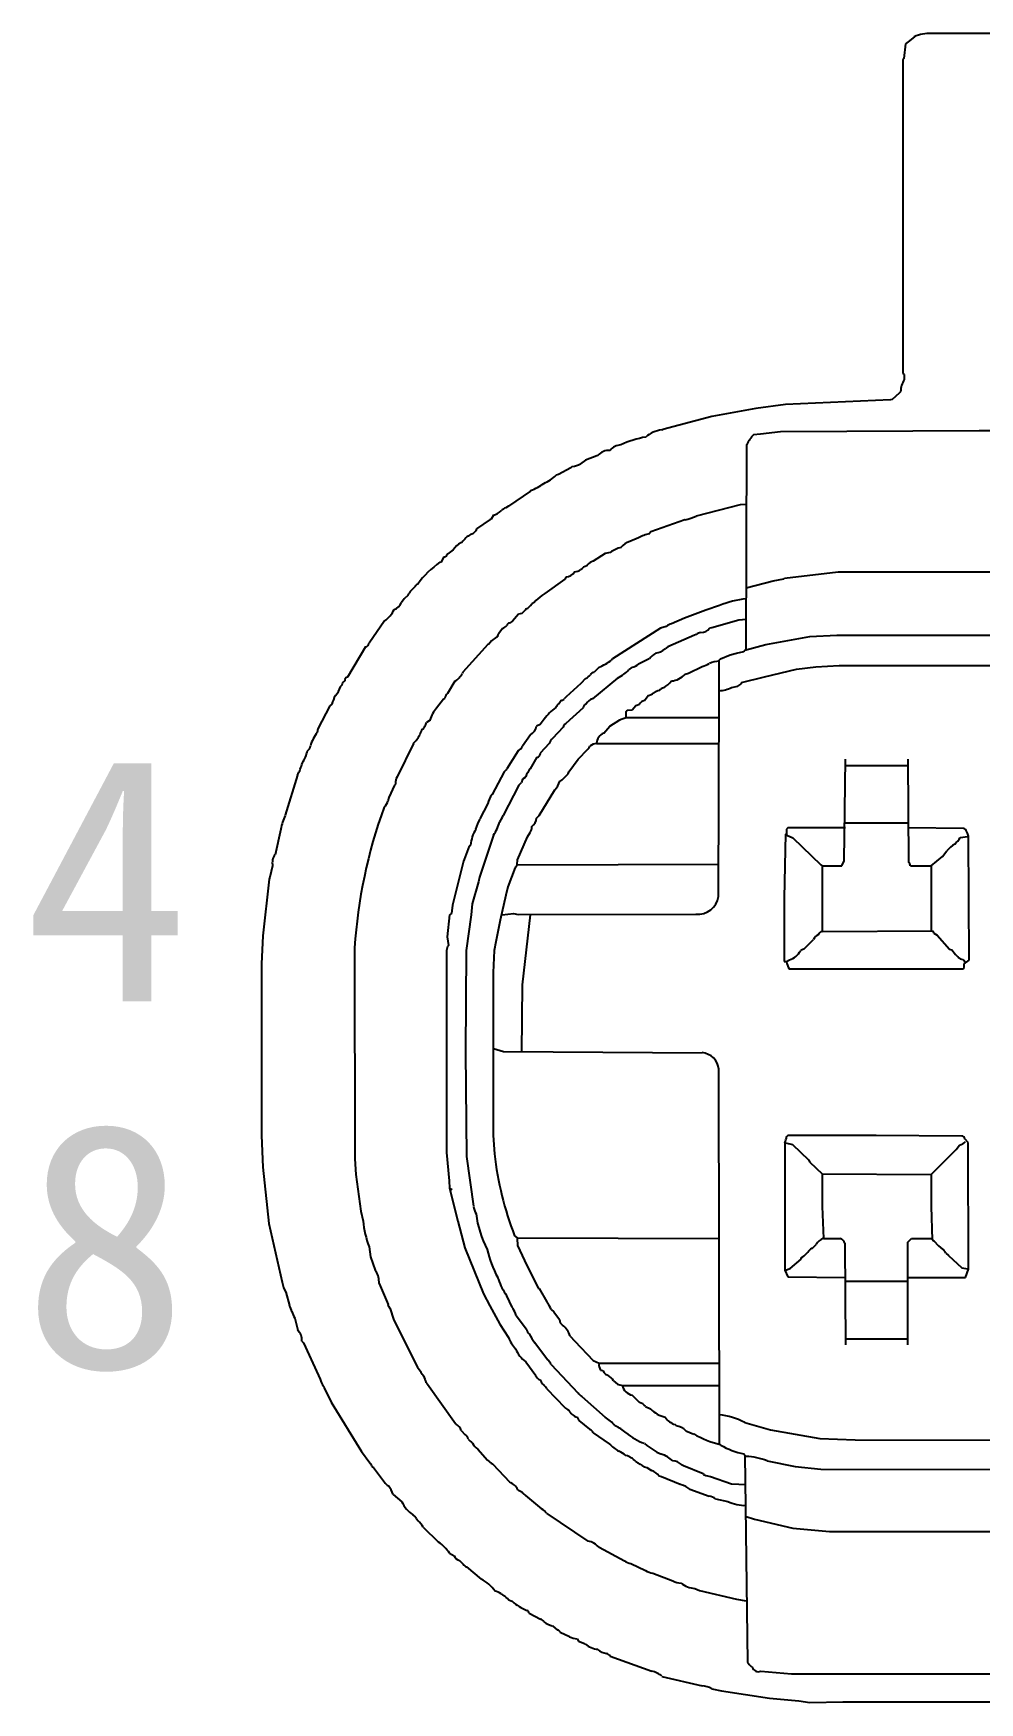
# Model space of a CAD drawing. Header units: inches. Extents: x 47316 to 59086, y 3141 to 11743.
# Drawn here: x 51364.19 to 51373.22, y 10839.86 to 10855.8 of the extents above; entities that cross this region are included whole.
import ezdxf

# ---------------------------------------------------------------- set-up
doc = ezdxf.new("R2010")
doc.units = ezdxf.units.IN
doc.header["$MEASUREMENT"] = 0
doc.layers.add('Steckverbindergehaeuse', color=7, linetype='Continuous', lineweight=25)
doc.styles.add('MtX_FangSong_GB2312', font='')
doc.styles.get('MtX_FangSong_GB2312').set_extended_font_data('FangSong_GB2312')

msp = doc.modelspace()

# ---------------------------------------------------------------- linework, layer by layer
at = {"layer": 'Steckverbindergehaeuse', "color": 0, "linetype": 'Continuous', "lineweight": -3}
for p, q in [((51372.6, 10855.765), (51372.541, 10855.718)), ((51380.576, 10855.797), (51372.76, 10855.797)), ((51372.515, 10855.698), (51372.498, 10855.558)), ((51372.541, 10855.718), (51372.515, 10855.698)), ((51372.498, 10855.558), (51372.491, 10855.546)), ((51372.491, 10855.546), (51372.491, 10852.551)), ((51372.491, 10852.551), (51372.503, 10852.539)), ((51372.503, 10852.539), (51372.503, 10852.492)), ((51371.368, 10852.252), (51371.087, 10852.216)), ((51372.373, 10852.297), (51371.368, 10852.252)), ((51372.387, 10852.301), (51372.373, 10852.297)), ((51372.456, 10852.363), (51372.387, 10852.301)), ((51372.468, 10852.375), (51372.456, 10852.363)), ((51370.667, 10852.139), (51370.197, 10852.015)), ((51371.087, 10852.216), (51370.667, 10852.139)), ((51370.197, 10852.015), (51370.188, 10852.01)), ((51371.064, 10851.966), (51371.132, 10851.974)), ((51371.132, 10851.974), (51371.321, 10851.995)), ((51371.321, 10851.995), (51373.217, 10852.006)), ((51373.217, 10852.006), (51379.032, 10852.006)), ((51369.578, 10851.767), (51369.567, 10851.764)), ((51370.994, 10849.918), (51371, 10851.872)), ((51369.321, 10851.65), (51369.201, 10851.584)), ((51369.332, 10851.661), (51369.321, 10851.65)), ((51369.46, 10851.722), (51369.412, 10851.688)), ((51369.567, 10851.764), (51369.46, 10851.722)), ((51369.201, 10851.584), (51369.18, 10851.579)), ((51368.935, 10851.427), (51368.726, 10851.284)), ((51368.936, 10851.434), (51368.935, 10851.427)), ((51370.936, 10851.294), (51370.515, 10851.188)), ((51370.994, 10851.299), (51370.936, 10851.294)), ((51368.55, 10851.156), (51368.42, 10851.065)), ((51368.56, 10851.158), (51368.55, 10851.156)), ((51368.582, 10851.196), (51368.56, 10851.158)), ((51368.726, 10851.284), (51368.698, 10851.268)), ((51370.407, 10851.152), (51370.083, 10851.036)), ((51370.41, 10851.153), (51370.407, 10851.152)), ((51368.385, 10851.018), (51368.364, 10851.013)), ((51368.414, 10851.047), (51368.385, 10851.018)), ((51368.42, 10851.065), (51368.414, 10851.047)), ((51369.965, 10850.979), (51369.883, 10850.944)), ((51370.083, 10851.036), (51370.069, 10851.018)), ((51368.144, 10850.828), (51368.134, 10850.81)), ((51368.197, 10850.866), (51368.144, 10850.828)), ((51368.279, 10850.936), (51368.269, 10850.934)), ((51369.648, 10850.831), (51369.532, 10850.758)), ((51369.696, 10850.84), (51369.648, 10850.831)), ((51368.08, 10850.749), (51368.07, 10850.746)), ((51368.104, 10850.796), (51368.08, 10850.749)), ((51369.532, 10850.758), (51369.518, 10850.751)), ((51371.359, 10850.594), (51371.871, 10850.655)), ((51371.871, 10850.655), (51372.012, 10850.655)), ((51372.012, 10850.655), (51381.442, 10850.649)), ((51367.858, 10850.538), (51367.849, 10850.535)), ((51369.262, 10850.585), (51369.072, 10850.447)), ((51369.274, 10850.608), (51369.262, 10850.585)), ((51370.994, 10850.503), (51371.252, 10850.568)), ((51371.252, 10850.568), (51371.353, 10850.588)), ((51371.353, 10850.588), (51371.359, 10850.594)), ((51367.729, 10850.398), (51367.704, 10850.364)), ((51367.765, 10850.433), (51367.729, 10850.398)), ((51368.97, 10850.363), (51368.946, 10850.351)), ((51369.072, 10850.447), (51369.042, 10850.428)), ((51370.739, 10850.333), (51370.609, 10850.289)), ((51367.542, 10850.187), (51367.393, 10849.975)), ((51368.762, 10850.184), (51368.734, 10850.166)), ((51368.819, 10850.252), (51368.762, 10850.184)), ((51368.853, 10850.257), (51368.819, 10850.252)), ((51368.888, 10850.292), (51368.853, 10850.257)), ((51368.891, 10850.301), (51368.888, 10850.292)), ((51370.406, 10850.213), (51370.281, 10850.16)), ((51370.609, 10850.289), (51370.406, 10850.213)), ((51370.924, 10850.194), (51370.665, 10850.12)), ((51370.994, 10850.199), (51370.924, 10850.194)), ((51368.619, 10850.035), (51368.596, 10850.021)), ((51368.668, 10850.114), (51368.633, 10850.065)), ((51370.175, 10850.117), (51369.718, 10849.824)), ((51370.231, 10850.134), (51370.175, 10850.117)), ((51370.501, 10850.05), (51370.247, 10849.939)), ((51370.515, 10850.056), (51370.501, 10850.05)), ((51370.665, 10850.12), (51370.643, 10850.117)), ((51371.215, 10849.969), (51371.601, 10850.039)), ((51371.601, 10850.039), (51371.859, 10850.052)), ((51371.859, 10850.052), (51381.453, 10850.053)), ((51367.36, 10849.939), (51367.187, 10849.651)), ((51368.528, 10849.962), (51368.289, 10849.697)), ((51368.537, 10849.965), (51368.528, 10849.962)), ((51370.247, 10849.939), (51370.22, 10849.921)), ((51370.748, 10849.824), (51370.84, 10849.863)), ((51370.84, 10849.863), (51370.901, 10849.879)), ((51370.901, 10849.879), (51370.97, 10849.895)), ((51370.97, 10849.895), (51370.982, 10849.906)), ((51370.982, 10849.906), (51371.183, 10849.96)), ((51371.183, 10849.96), (51371.215, 10849.969)), ((51368.289, 10849.697), (51368.282, 10849.683)), ((51369.589, 10849.745), (51369.543, 10849.696)), ((51369.718, 10849.824), (51369.707, 10849.813)), ((51369.904, 10849.745), (51369.871, 10849.719)), ((51370.069, 10849.824), (51369.967, 10849.775)), ((51370.443, 10849.688), (51370.574, 10849.751)), ((51370.736, 10849.813), (51370.748, 10849.824)), ((51370.736, 10849.52), (51370.736, 10849.813)), ((51371.168, 10849.653), (51371.474, 10849.726)), ((51371.474, 10849.726), (51371.66, 10849.747)), ((51371.66, 10849.747), (51371.883, 10849.76)), ((51371.883, 10849.76), (51381.419, 10849.76)), ((51367.163, 10849.616), (51367.144, 10849.602)), ((51368.212, 10849.611), (51368.142, 10849.494)), ((51369.414, 10849.59), (51369.274, 10849.462)), ((51369.461, 10849.637), (51369.414, 10849.59)), ((51369.764, 10849.64), (51369.525, 10849.444)), ((51370.41, 10849.679), (51370.443, 10849.688)), ((51370.854, 10849.551), (51370.913, 10849.564)), ((51370.948, 10849.597), (51371.168, 10849.653)), ((51367.019, 10849.377), (51366.904, 10849.156)), ((51367.039, 10849.392), (51367.019, 10849.377)), ((51368.104, 10849.438), (51368.037, 10849.354)), ((51368.116, 10849.45), (51368.104, 10849.438)), ((51369.227, 10849.427), (51369.209, 10849.397)), ((51369.274, 10849.462), (51369.257, 10849.441)), ((51369.904, 10849.339), (51369.941, 10849.38)), ((51369.941, 10849.38), (51369.976, 10849.392)), ((51370.023, 10849.427), (51370.058, 10849.473)), ((51370.73, 10847.555), (51370.736, 10849.52)), ((51367.975, 10849.239), (51367.94, 10849.216)), ((51369.054, 10849.237), (51369.026, 10849.197)), ((51369.066, 10849.248), (51369.054, 10849.237)), ((51369.438, 10849.356), (51369.273, 10849.207)), ((51369.693, 10849.182), (51369.787, 10849.242)), ((51369.787, 10849.242), (51369.801, 10849.248)), ((51369.801, 10849.248), (51369.847, 10849.263)), ((51369.847, 10849.321), (51369.859, 10849.333)), ((51369.847, 10849.263), (51369.847, 10849.321)), ((51369.847, 10849.263), (51370.736, 10849.263)), ((51369.859, 10849.333), (51369.904, 10849.339)), ((51366.904, 10849.156), (51366.899, 10849.122)), ((51368.935, 10849.099), (51368.857, 10848.991)), ((51369.026, 10849.197), (51368.993, 10849.181)), ((51369.246, 10849.172), (51369.145, 10849.064)), ((51369.634, 10849.114), (51369.693, 10849.182)), ((51367.816, 10849.015), (51367.662, 10848.698)), ((51368.818, 10848.947), (51368.708, 10848.774)), ((51369.112, 10849.016), (51369.028, 10848.924)), ((51369.391, 10848.865), (51369.482, 10848.963)), ((51369.566, 10849.017), (51370.736, 10849.017)), ((51368.682, 10848.746), (51368.567, 10848.528)), ((51368.996, 10848.886), (51368.932, 10848.774)), ((51369.293, 10848.727), (51369.302, 10848.746)), ((51369.302, 10848.746), (51369.391, 10848.865)), ((51371.93, 10847.895), (51371.941, 10848.865)), ((51371.941, 10848.807), (51372.538, 10848.807)), ((51372.538, 10848.865), (51372.544, 10847.882)), ((51366.709, 10848.714), (51366.592, 10848.33)), ((51367.636, 10848.619), (51367.581, 10848.501)), ((51367.648, 10848.631), (51367.636, 10848.619)), ((51368.822, 10848.617), (51368.672, 10848.329)), ((51368.858, 10848.676), (51368.847, 10848.645)), ((51368.885, 10848.692), (51368.858, 10848.676)), ((51368.89, 10848.7), (51368.885, 10848.692)), ((51369.215, 10848.654), (51369.236, 10848.669)), ((51369.236, 10848.669), (51369.293, 10848.727)), ((51367.581, 10848.501), (51367.573, 10848.468)), ((51368.527, 10848.443), (51368.452, 10848.295)), ((51369.016, 10848.327), (51369.166, 10848.574)), ((51368.993, 10848.303), (51369.016, 10848.327)), ((51366.552, 10848.197), (51366.495, 10847.954)), ((51368.581, 10848.141), (51368.449, 10847.74)), ((51368.81, 10847.905), (51368.906, 10848.124)), ((51368.906, 10848.124), (51368.932, 10848.165)), ((51371.368, 10848.151), (51371.356, 10847.543)), ((51371.38, 10848.151), (51371.368, 10848.151)), ((51371.392, 10848.21), (51371.38, 10848.198)), ((51371.38, 10848.198), (51371.38, 10848.14)), ((51371.38, 10848.14), (51371.404, 10848.131)), ((51371.941, 10848.21), (51371.392, 10848.21)), ((51371.404, 10848.131), (51371.438, 10848.116)), ((51371.438, 10848.116), (51371.706, 10847.857)), ((51371.941, 10848.257), (51372.538, 10848.257)), ((51373.076, 10848.204), (51372.538, 10848.21)), ((51373.038, 10848.119), (51373.111, 10848.128)), ((51373.117, 10848.13), (51373.106, 10848.161)), ((51373.123, 10846.946), (51373.117, 10848.13)), ((51368.35, 10848.034), (51368.3, 10847.907)), ((51368.361, 10848.046), (51368.35, 10848.034)), ((51372.869, 10847.938), (51372.91, 10847.99)), ((51366.472, 10847.848), (51366.446, 10847.741)), ((51368.295, 10847.893), (51368.191, 10847.472)), ((51368.3, 10847.907), (51368.295, 10847.893)), ((51368.787, 10847.833), (51368.718, 10847.647)), ((51368.794, 10847.835), (51368.787, 10847.833)), ((51368.806, 10847.853), (51368.794, 10847.835)), ((51368.806, 10847.859), (51368.81, 10847.905)), ((51370.736, 10847.859), (51368.806, 10847.853)), ((51371.706, 10847.857), (51371.719, 10847.847)), ((51371.719, 10847.847), (51371.719, 10847.227)), ((51371.719, 10847.847), (51371.906, 10847.847)), ((51371.906, 10847.847), (51371.93, 10847.895)), ((51372.562, 10847.847), (51372.76, 10847.847)), ((51372.76, 10847.847), (51372.869, 10847.938)), ((51372.76, 10847.847), (51372.76, 10847.227)), ((51366.439, 10847.72), (51366.378, 10847.18)), ((51366.446, 10847.741), (51366.439, 10847.72)), ((51368.439, 10847.696), (51368.378, 10847.484)), ((51368.449, 10847.74), (51368.439, 10847.696)), ((51368.718, 10847.647), (51368.698, 10847.568)), ((51368.191, 10847.472), (51368.18, 10847.392)), ((51368.378, 10847.484), (51368.368, 10847.38)), ((51368.698, 10847.568), (51368.645, 10847.329)), ((51371.356, 10847.543), (51371.356, 10846.935)), ((51368.162, 10847.379), (51368.139, 10847.169)), ((51368.18, 10847.392), (51368.162, 10847.379)), ((51368.368, 10847.38), (51368.32, 10847.04)), ((51368.645, 10847.329), (51368.602, 10847.123)), ((51368.665, 10847.379), (51368.771, 10847.391)), ((51368.771, 10847.391), (51368.818, 10847.384)), ((51368.818, 10847.384), (51370.514, 10847.385)), ((51368.858, 10846.712), (51368.935, 10847.379)), ((51366.378, 10847.18), (51366.367, 10846.911)), ((51368.139, 10847.169), (51368.151, 10847.087)), ((51371.544, 10847.052), (51371.637, 10847.145)), ((51371.719, 10847.221), (51372.772, 10847.227)), ((51372.772, 10847.227), (51372.784, 10847.204)), ((51372.784, 10847.204), (51372.817, 10847.187)), ((51372.817, 10847.187), (51372.936, 10847.052)), ((51367.255, 10847.063), (51367.256, 10845.05)), ((51368.133, 10847.04), (51368.133, 10845.109)), ((51368.32, 10847.04), (51368.314, 10846.069)), ((51368.589, 10847.04), (51368.578, 10846.829)), ((51368.602, 10847.123), (51368.589, 10847.04)), ((51372.936, 10847.052), (51372.957, 10847.047)), ((51372.957, 10847.047), (51372.993, 10847.002)), ((51372.993, 10847.002), (51373.015, 10846.98)), ((51366.367, 10846.911), (51366.367, 10845.273)), ((51368.578, 10846.829), (51368.578, 10845.273)), ((51371.356, 10846.935), (51371.38, 10846.935)), ((51371.38, 10846.935), (51371.406, 10846.951)), ((51371.403, 10846.864), (51372.234, 10846.864)), ((51372.234, 10846.864), (51373.065, 10846.864)), ((51373.065, 10846.864), (51373.076, 10846.876)), ((51373.076, 10846.911), (51373.123, 10846.946)), ((51373.076, 10846.876), (51373.076, 10846.911)), ((51368.853, 10846.069), (51368.858, 10846.712)), ((51368.314, 10846.069), (51368.323, 10845.073)), ((51368.572, 10846.104), (51368.582, 10846.102)), ((51368.582, 10846.102), (51368.677, 10846.074)), ((51368.677, 10846.074), (51370.572, 10846.063)), ((51370.73, 10845.905), (51370.736, 10842.325)), ((51366.367, 10845.273), (51366.378, 10844.969)), ((51368.578, 10845.273), (51368.59, 10845.097)), ((51371.392, 10845.273), (51371.38, 10845.261)), ((51372.234, 10845.273), (51371.392, 10845.273)), ((51373.053, 10845.267), (51372.234, 10845.273)), ((51373.114, 10845.204), (51373.08, 10845.239)), ((51368.133, 10845.109), (51368.157, 10844.839)), ((51368.323, 10845.073), (51368.39, 10844.596)), ((51371.362, 10845.203), (51371.362, 10843.986)), ((51371.368, 10845.203), (51371.437, 10845.186)), ((51371.437, 10845.186), (51371.59, 10845.039)), ((51372.76, 10844.899), (51373, 10845.139)), ((51373, 10845.139), (51373.03, 10845.18)), ((51373.117, 10843.996), (51373.114, 10845.204)), ((51366.378, 10844.969), (51366.435, 10844.432)), ((51367.256, 10845.05), (51367.267, 10844.899)), ((51371.59, 10845.039), (51371.602, 10845.016)), ((51371.602, 10845.016), (51371.719, 10844.905)), ((51367.267, 10844.899), (51367.313, 10844.549)), ((51368.157, 10844.839), (51368.162, 10844.77)), ((51368.162, 10844.77), (51368.186, 10844.758)), ((51368.162, 10844.77), (51368.24, 10844.453)), ((51371.719, 10844.905), (51372.76, 10844.899)), ((51371.719, 10844.899), (51371.719, 10844.595)), ((51372.76, 10844.899), (51372.76, 10844.595)), ((51371.719, 10844.595), (51371.731, 10844.29)), ((51372.76, 10844.595), (51372.771, 10844.276)), ((51367.313, 10844.549), (51367.336, 10844.455)), ((51368.24, 10844.453), (51368.307, 10844.199)), ((51366.435, 10844.432), (51366.564, 10843.87)), ((51368.782, 10844.314), (51368.806, 10844.296)), ((51368.806, 10844.296), (51370.736, 10844.29)), ((51368.806, 10844.29), (51368.811, 10844.221)), ((51371.731, 10844.29), (51371.895, 10844.29)), ((51372.538, 10844.255), (51372.573, 10844.29)), ((51372.573, 10844.29), (51372.76, 10844.29)), ((51372.771, 10844.276), (51372.784, 10844.267)), ((51367.394, 10844.21), (51367.407, 10844.115)), ((51367.407, 10844.115), (51367.452, 10843.987)), ((51368.307, 10844.199), (51368.487, 10843.761)), ((51368.811, 10844.221), (51368.876, 10844.08)), ((51371.614, 10844.197), (51371.626, 10844.197)), ((51371.626, 10844.197), (51371.661, 10844.232)), ((51371.936, 10844.243), (51371.941, 10843.272)), ((51372.538, 10843.916), (51372.538, 10844.255)), ((51372.784, 10844.267), (51372.831, 10844.22)), ((51372.831, 10844.22), (51372.867, 10844.187)), ((51372.901, 10844.15), (51372.924, 10844.127)), ((51372.924, 10844.127), (51373.052, 10844.007)), ((51367.452, 10843.987), (51367.46, 10843.974)), ((51368.876, 10844.08), (51369.008, 10843.814)), ((51371.362, 10843.986), (51371.392, 10843.922)), ((51371.368, 10843.986), (51371.414, 10844.002)), ((51371.414, 10844.002), (51371.52, 10844.091)), ((51371.52, 10844.091), (51371.52, 10844.103)), ((51373.052, 10844.007), (51373.111, 10843.998)), ((51373.088, 10843.916), (51373.117, 10843.996)), ((51367.489, 10843.858), (51367.574, 10843.657)), ((51369.008, 10843.814), (51369.016, 10843.811)), ((51369.016, 10843.811), (51369.089, 10843.683)), ((51371.392, 10843.922), (51371.941, 10843.916)), ((51371.941, 10843.881), (51372.538, 10843.881)), ((51372.538, 10843.272), (51372.538, 10843.916)), ((51372.538, 10843.916), (51373.088, 10843.916)), ((51366.598, 10843.777), (51366.633, 10843.65)), ((51368.487, 10843.761), (51368.545, 10843.646)), ((51368.545, 10843.646), (51368.642, 10843.471)), ((51368.696, 10843.762), (51368.704, 10843.742)), ((51368.704, 10843.742), (51368.757, 10843.634)), ((51369.089, 10843.683), (51369.098, 10843.67)), ((51366.683, 10843.528), (51366.712, 10843.413)), ((51367.591, 10843.625), (51367.628, 10843.508)), ((51367.628, 10843.508), (51367.856, 10843.061)), ((51368.757, 10843.634), (51368.768, 10843.621)), ((51368.798, 10843.554), (51368.896, 10843.423)), ((51369.131, 10843.611), (51369.157, 10843.588)), ((51369.157, 10843.588), (51369.21, 10843.516)), ((51369.21, 10843.516), (51369.219, 10843.484)), ((51369.219, 10843.484), (51369.24, 10843.462)), ((51368.642, 10843.471), (51368.724, 10843.343)), ((51369.314, 10843.357), (51369.358, 10843.309)), ((51371.941, 10843.331), (51372.538, 10843.331)), ((51366.752, 10843.309), (51366.767, 10843.293)), ((51366.767, 10843.293), (51366.91, 10842.98)), ((51368.977, 10843.294), (51369.098, 10843.132)), ((51369.358, 10843.309), (51369.532, 10843.123)), ((51367.856, 10843.061), (51367.889, 10843.013)), ((51368.891, 10843.112), (51368.984, 10842.981)), ((51369.131, 10843.084), (51369.388, 10842.815)), ((51369.532, 10843.123), (51369.59, 10843.097)), ((51369.59, 10843.097), (51370.736, 10843.097)), ((51369.604, 10843.031), (51369.625, 10843.027)), ((51369.625, 10843.027), (51369.639, 10843.006)), ((51369.639, 10843.006), (51369.645, 10843)), ((51366.91, 10842.98), (51366.926, 10842.946)), ((51366.96, 10842.876), (51366.965, 10842.862)), ((51366.965, 10842.862), (51367.032, 10842.725)), ((51367.912, 10842.978), (51367.926, 10842.944)), ((51367.94, 10842.91), (51367.952, 10842.898)), ((51367.952, 10842.898), (51368.218, 10842.522)), ((51369.026, 10842.94), (51369.037, 10842.92)), ((51369.09, 10842.854), (51369.262, 10842.676)), ((51369.812, 10842.886), (51370.736, 10842.886)), ((51367.032, 10842.725), (51367.32, 10842.255)), ((51369.426, 10842.781), (51369.648, 10842.582)), ((51369.906, 10842.793), (51369.976, 10842.723)), ((51370.033, 10842.685), (51370.08, 10842.661)), ((51368.218, 10842.522), (51368.224, 10842.515)), ((51369.379, 10842.582), (51369.395, 10842.549)), ((51369.395, 10842.549), (51369.497, 10842.468)), ((51370.98, 10842.531), (51371.227, 10842.461)), ((51368.272, 10842.456), (51368.311, 10842.415)), ((51369.497, 10842.468), (51369.507, 10842.463)), ((51369.534, 10842.433), (51369.686, 10842.328)), ((51370.315, 10842.512), (51370.327, 10842.5)), ((51370.419, 10842.451), (51370.494, 10842.421)), ((51371.227, 10842.461), (51371.696, 10842.377)), ((51371.696, 10842.377), (51372.035, 10842.365)), ((51372.035, 10842.365), (51381.056, 10842.36)), ((51367.32, 10842.255), (51367.399, 10842.146)), ((51368.431, 10842.278), (51368.525, 10842.173)), ((51370.022, 10842.332), (51370.044, 10842.312)), ((51370.044, 10842.312), (51370.142, 10842.248)), ((51370.142, 10842.248), (51370.185, 10842.229)), ((51370.745, 10842.322), (51370.751, 10842.316)), ((51370.97, 10842.231), (51370.982, 10842.219)), ((51370.982, 10842.219), (51371.005, 10840.242)), ((51367.437, 10842.102), (51367.54, 10841.961)), ((51368.572, 10842.138), (51368.736, 10841.962)), ((51369.94, 10842.159), (51369.961, 10842.146)), ((51370.045, 10842.1), (51370.09, 10842.074)), ((51370.376, 10842.131), (51370.396, 10842.122)), ((51370.396, 10842.122), (51370.584, 10842.044)), ((51370.584, 10842.044), (51370.587, 10842.035)), ((51371.193, 10842.166), (51371.461, 10842.11)), ((51371.461, 10842.11), (51371.708, 10842.085)), ((51371.708, 10842.085), (51375.171, 10842.079)), ((51368.815, 10841.889), (51368.853, 10841.868)), ((51370.163, 10842.021), (51370.185, 10842.017)), ((51370.185, 10842.017), (51370.363, 10841.941)), ((51370.363, 10841.941), (51370.372, 10841.936)), ((51370.457, 10841.894), (51370.641, 10841.828)), ((51370.587, 10842.035), (51370.609, 10842.025)), ((51370.609, 10842.025), (51370.654, 10842.016)), ((51370.654, 10842.016), (51370.854, 10841.944)), ((51370.854, 10841.944), (51370.994, 10841.939)), ((51367.624, 10841.845), (51367.706, 10841.775)), ((51368.853, 10841.868), (51368.856, 10841.86)), ((51368.888, 10841.833), (51369.041, 10841.707)), ((51370.702, 10841.803), (51370.819, 10841.777)), ((51367.846, 10841.611), (51367.861, 10841.591)), ((51369.089, 10841.663), (51369.483, 10841.398)), ((51370.994, 10841.634), (51371.074, 10841.608)), ((51371.074, 10841.608), (51371.439, 10841.523)), ((51367.91, 10841.532), (51368.057, 10841.389)), ((51371.439, 10841.523), (51371.789, 10841.489)), ((51371.789, 10841.489), (51381.501, 10841.489)), ((51368.162, 10841.283), (51368.206, 10841.257)), ((51369.589, 10841.34), (51369.832, 10841.21)), ((51368.256, 10841.213), (51368.291, 10841.178)), ((51368.325, 10841.152), (51368.464, 10841.035)), ((51369.892, 10841.185), (51370.033, 10841.117)), ((51370.103, 10841.091), (51370.293, 10841.018)), ((51370.503, 10840.947), (51370.548, 10840.928)), ((51370.548, 10840.928), (51370.901, 10840.843)), ((51368.653, 10840.895), (51368.68, 10840.877)), ((51368.724, 10840.839), (51368.758, 10840.824)), ((51370.901, 10840.843), (51370.994, 10840.827)), ((51368.923, 10840.71), (51369.029, 10840.654)), ((51369.143, 10840.588), (51369.193, 10840.549)), ((51369.217, 10840.528), (51369.308, 10840.486)), ((51369.379, 10840.464), (51369.394, 10840.444)), ((51369.394, 10840.444), (51369.45, 10840.42)), ((51369.45, 10840.42), (51369.458, 10840.415)), ((51369.695, 10840.301), (51370.092, 10840.156)), ((51371.005, 10840.242), (51371.017, 10840.23)), ((51371.133, 10840.156), (51371.426, 10840.131)), ((51371.426, 10840.131), (51381.056, 10840.137)), ((51370.187, 10840.107), (51370.572, 10840.015)), ((51370.667, 10839.989), (51370.759, 10839.969)), ((51370.759, 10839.969), (51371.216, 10839.897)), ((51371.216, 10839.897), (51371.496, 10839.874)), ((51371.496, 10839.874), (51371.602, 10839.856)), ((51371.602, 10839.856), (51371.918, 10839.862)), ((51371.918, 10839.862), (51375.171, 10839.868))]:
    msp.add_line(p, q, dxfattribs=at)
for centre, radius, start, end in [((51372.741, 10855.475), 0.323, 86.605, 116.0239), ((51372.709, 10852.367), 0.241, 148.6226, 177.9789), ((51370.183, 10851.064), 0.891, 99.5834, 115.5763), ((51370.222, 10851.726), 0.287, 96.8763, 130.8862), ((51371.35, 10851.7), 0.39, 137.1109, 153.8583), ((51369.678, 10851.686), 0.129, 82.4735, 141.1293), ((51369.803, 10851.732), 0.136, 92.2648, 142.9298), ((51369.309, 10851.868), 0.208, 276.5585, 299.8066), ((51368.777, 10851.884), 0.478, 289.4319, 306.5423), ((51368.851, 10851.944), 0.492, 295.3387, 312.0415), ((51368.487, 10851.447), 0.269, 290.7092, 308.7198), ((51368.75, 10851.152), 0.127, 113.8716, 137.7507), ((51370.355, 10851.496), 0.347, 279.2152, 297.5419), ((51368.502, 10850.777), 0.274, 120.4621, 144.5588), ((51370.122, 10850.716), 0.306, 99.8971, 120.7911), ((51368.097, 10850.85), 0.0547, 276.9262, 312.624), ((51368.353, 10850.773), 0.181, 117.7916, 149.3202), ((51369.897, 10850.549), 0.354, 105.9069, 124.6193), ((51369.919, 10850.8), 0.149, 103.9131, 143.0938), ((51368.607, 10849.989), 0.929, 125.321, 143.7214), ((51369.272, 10850.707), 0.0984, 271.1131, 328.3766), ((51369.336, 10850.806), 0.152, 277.4465, 301.4335), ((51369.519, 10850.581), 0.141, 109.0515, 137.2425), ((51369.546, 10850.671), 0.0847, 108.9787, 149.7599), ((51367.978, 10850.321), 0.241, 126.4575, 152.3399), ((51367.876, 10850.501), 0.0438, 127.7631, 161.1616), ((51367.588, 10850.412), 0.125, 290.8203, 337.254), ((51368.852, 10850.4), 0.106, 291.2737, 332.3666), ((51369.228, 10850.15), 0.335, 123.696, 140.4823), ((51371.118, 10849.373), 1.033, 96.8891, 111.5243), ((51367.383, 10850.412), 0.276, 305.2044, 334.8805), ((51368.649, 10849.905), 0.127, 114.4307, 152.0979), ((51368.649, 10850.04), 0.0305, 121.9499, 188.4998), ((51368.621, 10850.223), 0.119, 293.2865, 317.7889), ((51368.735, 10850.14), 0.0259, 91.187, 173.2276), ((51370.335, 10849.994), 0.174, 108.1708, 126.634), ((51370.582, 10849.972), 0.107, 100.703, 128.3691), ((51370.565, 10850.174), 0.0966, 268.2203, 323.8864), ((51367.35, 10849.981), 0.0433, 282.9407, 351.2573), ((51370.268, 10849.661), 0.257, 122.5703, 140.4514), ((51370.103, 10850.048), 0.172, 278.6937, 312.4879), ((51369.542, 10849.658), 0.0374, 89.3237, 158.0564), ((51369.408, 10850.197), 0.487, 291.8177, 307.9161), ((51369.73, 10849.832), 0.181, 302.3092, 321.3311), ((51369.884, 10849.867), 0.124, 279.2689, 311.6994), ((51370.523, 10849.963), 0.218, 283.5655, 303.0699), ((51370.737, 10849.576), 0.225, 90.0836, 114.974), ((51366.944, 10849.602), 0.181, 315.1105, 345.3998), ((51367.059, 10849.62), 0.0874, 313.1368, 348.0083), ((51367.193, 10849.621), 0.0307, 102.8581, 189.7617), ((51368.11, 10849.78), 0.198, 301.2652, 330.6287), ((51369.412, 10849.751), 0.124, 293.1986, 320.5412), ((51369.664, 10849.864), 0.245, 294.0446, 311.3165), ((51370.222, 10849.478), 0.0725, 100.8564, 144.086), ((51370.06, 10849.785), 0.279, 302.0586, 322.0701), ((51370.273, 10849.791), 0.177, 272.1923, 320.732), ((51370.714, 10849.85), 0.331, 273.9351, 295.1644), ((51370.89, 10849.623), 0.0633, 290.9179, 335.5954), ((51367.319, 10849.329), 0.287, 149.5303, 167.4245), ((51368.236, 10849.408), 0.128, 137.4619, 160.6106), ((51369.237, 10849.339), 0.0641, 115.0454, 162.3374), ((51369.22, 10849.481), 0.0547, 276.9262, 312.624), ((51369.474, 10849.358), 0.0366, 99.6291, 182.1832), ((51369.583, 10849.32), 0.137, 115.068, 147.4692), ((51370.047, 10849.345), 0.0854, 106.8438, 146.896), ((51370.018, 10849.629), 0.16, 284.2836, 306.4087), ((51370.174, 10849.423), 0.0984, 96.516, 128.2443), ((51367.831, 10849.241), 0.112, 328.0582, 346.9829), ((51368.291, 10849.143), 0.331, 140.4057, 162.9928), ((51369.45, 10848.978), 0.47, 125.779, 144.8305), ((51367.199, 10848.888), 0.381, 141.9918, 164.0297), ((51367.605, 10849.233), 0.303, 314.0007, 334.0379), ((51368.052, 10849.059), 0.178, 148.7784, 166.7236), ((51367.879, 10849.197), 0.0494, 294.2553, 342.7518), ((51368.866, 10849.21), 0.13, 301.7232, 347.2015), ((51369.207, 10848.986), 0.0992, 128.6409, 162.6987), ((51369.304, 10849.155), 0.0609, 121.2341, 163.8135), ((51369.676, 10849.013), 0.11, 112.679, 177.5703), ((51366.411, 10849.046), 0.407, 328.1118, 345.9107), ((51366.778, 10848.994), 0.0547, 299.7798, 358.1674), ((51368.784, 10849.017), 0.0779, 295.6713, 340.6884), ((51368.994, 10848.92), 0.0348, 274.0098, 5.5175), ((51369.455, 10849.002), 0.0467, 305.1487, 347.4712), ((51369.58, 10848.886), 0.132, 96.017, 126.8784), ((51366.293, 10848.948), 0.478, 330.6187, 345.7785), ((51368.633, 10848.816), 0.0857, 304.9828, 330.1068), ((51369.172, 10848.591), 0.303, 142.708, 158.8768), ((51367.732, 10848.648), 0.0866, 144.317, 191.1535), ((51368.78, 10848.681), 0.0763, 303.4135, 331.6761), ((51369.001, 10848.73), 0.227, 316.6573, 340.6853), ((51367.465, 10848.493), 0.111, 309.9022, 347.316), ((51368.717, 10848.406), 0.193, 140.9106, 169.1416), ((51367.051, 10848.121), 0.505, 155.5828, 171.3222), ((51372.136, 10846.746), 4.891, 160.1415, 176.2823), ((51368.807, 10848.086), 0.412, 149.5646, 164.3699), ((51368.249, 10848.369), 0.403, 325.4493, 345.6627), ((51368.485, 10848.392), 0.198, 321.6285, 341.2301), ((51368.882, 10848.313), 0.111, 305.2089, 355.3014), ((51368.736, 10848.008), 0.376, 149.7934, 174.138), ((51368.859, 10848.214), 0.0871, 326.0373, 5.1084), ((51372.787, 10848.275), 0.296, 311.9602, 328.0752), ((51373.035, 10848.143), 0.0739, 14.258, 55.6792), ((51366.602, 10847.875), 0.133, 143.7361, 191.9249), ((51373.196, 10847.734), 0.384, 123.3642, 138.2664), ((51372.498, 10847.838), 0.0638, 8.4463, 44.4314), ((51370.529, 10847.588), 0.204, 265.6456, 350.5374), ((51371.731, 10847.098), 0.105, 116.6837, 153.3163), ((51371.724, 10847.179), 0.0422, 96.9088, 162.7544), ((51368.225, 10847.032), 0.0927, 143.7211, 175.0718), ((51371.359, 10847.119), 0.175, 285.5554, 332.0674), ((51371.55, 10846.997), 0.0547, 96.9262, 132.624), ((51371.516, 10846.941), 0.136, 182.6324, 214.2375), ((51373.064, 10847.009), 0.056, 210.5806, 269.1708), ((51373.018, 10846.89), 0.0774, 25.5262, 54.7447), ((51370.558, 10845.89), 0.174, 4.9371, 85.0629), ((51371.211, 10845.28), 0.17, 332.9831, 353.6747), ((51373.052, 10845.239), 0.028, 359.6243, 87.9403), ((51371.683, 10845.44), 3.111, 186.3365, 201.228), ((51373.004, 10845.289), 0.112, 283.2579, 318.6696), ((51368.612, 10844.631), 0.225, 189.0182, 208.4944), ((51368.253, 10844.541), 0.921, 185.3239, 201.0518), ((51369.436, 10844.655), 1.03, 187.3245, 207.1904), ((51371.808, 10844.127), 0.181, 115.1632, 144.448), ((51371.856, 10844.215), 0.0847, 19.5843, 62.8342), ((51369.529, 10844.412), 1.034, 192.737, 208.6168), ((51371.32, 10844.397), 0.355, 304.2573, 325.7427), ((51372.807, 10844.099), 0.106, 28.423, 55.9459), ((51367.27, 10843.867), 0.219, 357.7867, 29.5795), ((51366.859, 10843.925), 0.3, 190.545, 209.6077), ((51369.185, 10844.093), 0.591, 197.2957, 214.0983), ((51366.423, 10843.531), 0.241, 13.968, 29.4429), ((51367.663, 10843.684), 0.0935, 196.7188, 219.6384), ((51368.961, 10843.556), 0.178, 17.7707, 39.7646), ((51366.856, 10843.639), 0.205, 193.8225, 212.45), ((51368.579, 10843.496), 0.226, 15.0672, 33.5147), ((51366.625, 10843.319), 0.127, 355.3061, 47.3778), ((51369.121, 10843.515), 0.433, 203.4046, 220.3274), ((51368.97, 10843.436), 0.0751, 189.8751, 231.1843), ((51369.242, 10843.522), 0.35, 204.3727, 220.7754), ((51369.097, 10843.283), 0.229, 18.6879, 51.2961), ((51369.037, 10843.332), 0.264, 201.5839, 236.3981), ((51368.017, 10843.073), 0.142, 205.1593, 222.2209), ((51369.01, 10843.037), 0.13, 21.4339, 47.2265), ((51369.675, 10843.081), 0.0866, 169.3259, 214.8637), ((51369.694, 10843.044), 0.0657, 222.072, 251.1124), ((51367.088, 10842.981), 0.166, 192.2362, 219.3558), ((51367.881, 10842.905), 0.059, 4.34, 40.6189), ((51369.045, 10843.002), 0.0649, 198.898, 252.7158), ((51369.121, 10842.957), 0.0908, 203.6143, 230.7551), ((51368.96, 10842.775), 0.152, 31.4063, 47.1725), ((51369.587, 10842.838), 0.168, 33.3021, 59.216), ((51369.815, 10842.995), 0.109, 216.708, 268.5922), ((51369.928, 10842.908), 0.118, 190.7667, 259.2333), ((51369.476, 10842.874), 0.106, 214.0541, 241.577), ((51369.93, 10842.59), 0.141, 42.7575, 70.9485), ((51369.31, 10842.71), 0.0592, 215.4554, 257.1644), ((51369.423, 10842.716), 0.141, 206.9151, 251.8824), ((51369.477, 10842.292), 0.336, 38.1642, 59.4639), ((51370.296, 10842.884), 0.311, 225.9515, 256.1003), ((51370.362, 10842.672), 0.167, 212.6113, 253.6489), ((51370.67, 10841.957), 0.652, 61.6313, 84.1632), ((51368.178, 10842.427), 0.0988, 16.6507, 62.1748), ((51368.244, 10842.339), 0.102, 19.2093, 48.5324), ((51368.448, 10842.446), 0.13, 214.0126, 239.3079), ((51369.463, 10842.395), 0.0804, 28.0418, 57.2836), ((51369.537, 10842.061), 0.485, 50.0055, 64.9707), ((51370.196, 10842.835), 0.532, 229.1591, 250.8334), ((51370.304, 10842.347), 0.155, 42.2849, 81.7208), ((51370.95, 10843.207), 0.908, 239.8659, 256.9915), ((51368.524, 10842.411), 0.162, 208.5317, 235.1086), ((51369.978, 10842.611), 0.406, 224.1715, 240.5856), ((51369.673, 10841.999), 0.278, 51.5, 67.7418), ((51369.778, 10842.004), 0.224, 43.7016, 72.2876), ((51370.086, 10841.939), 0.307, 47.5792, 71.0987), ((51371.097, 10842.884), 0.665, 238.6717, 259.0486), ((51370.96, 10841.549), 0.659, 69.249, 87.0482), ((51367.355, 10842.097), 0.0663, 17.3507, 48.4598), ((51367.444, 10842.131), 0.0294, 209.6821, 256.5781), ((51368.606, 10842.231), 0.0996, 216.0491, 250.2111), ((51370.156, 10842.401), 0.321, 232.5134, 249.6499), ((51370.029, 10841.915), 0.17, 38.0613, 68.7926), ((51370.284, 10842.026), 0.139, 48.5901, 86.3123), ((51367.628, 10842.02), 0.106, 214.0541, 241.577), ((51367.326, 10841.729), 0.32, 21.2688, 38.221), ((51368.661, 10841.802), 0.177, 29.4993, 64.9059), ((51370.271, 10841.628), 0.325, 55.1037, 71.7662), ((51368.002, 10841.916), 0.328, 205.506, 234.7285), ((51368.951, 10841.943), 0.126, 221.2482, 240.173), ((51370.589, 10841.613), 0.221, 59.2111, 76.2382), ((51370.98, 10842.099), 0.359, 243.5041, 272.2539), ((51367.753, 10841.561), 0.106, 28.423, 55.9459), ((51367.734, 10841.437), 0.2, 28.3744, 50.4511), ((51368.944, 10841.554), 0.181, 36.7576, 57.5919), ((51367.829, 10841.056), 0.403, 34.3623, 55.6377), ((51368.277, 10841.288), 0.0772, 203.1538, 253.9988), ((51369.446, 10841.207), 0.195, 42.9383, 78.9525), ((51368.363, 10841.238), 0.0937, 219.6812, 245.9494), ((51369.925, 10841.343), 0.162, 235.0689, 258.263), ((51370.136, 10841.283), 0.195, 238.1756, 260.2562), ((51368.322, 10840.738), 0.329, 33.737, 64.4343), ((51370.388, 10841.22), 0.223, 244.7222, 265.9431), ((51370.524, 10841.196), 0.25, 232.5986, 265.2108), ((51368.527, 10840.691), 0.24, 58.2857, 73.3561), ((51368.552, 10840.685), 0.231, 41.8731, 56.2981), ((51369.08, 10841.188), 0.486, 228.4926, 248.3448), ((51368.88, 10840.696), 0.0449, 18.5418, 63.0883), ((51368.993, 10840.571), 0.0908, 39.2449, 66.3857), ((51369.199, 10840.801), 0.22, 231.785, 255.0849), ((51369.193, 10840.525), 0.0238, 8.1028, 90.9252), ((51369.415, 10840.717), 0.255, 245.1637, 261.9556), ((51369.6, 10840.588), 0.224, 230.8183, 264.0225), ((51369.682, 10840.483), 0.159, 228.0562, 262.3434), ((51369.625, 10840.243), 0.0908, 39.2449, 66.3857), ((51370.059, 10839.972), 0.187, 46.5196, 79.7909), ((51371.076, 10840.254), 0.0636, 202.0459, 247.9541), ((51371.112, 10840.214), 0.0626, 197.6468, 290.0299), ((51370.552, 10839.756), 0.26, 63.6453, 85.6171)]:
    msp.add_arc(centre, radius, start, end, dxfattribs=at)

# ---------------------------------------------------------------- texts
at = {"layer": 'Steckverbindergehaeuse', "color": 0, "lineweight": -3, "style": 'MtX_FangSong_GB2312'}
for s, p in [('4', (51364.093, 10846.553)), ('8', (51364.08, 10843.054))]:
    msp.add_text(s, height=2.34, dxfattribs=at).set_placement(p)

doc.saveas('drawing.dxf')
